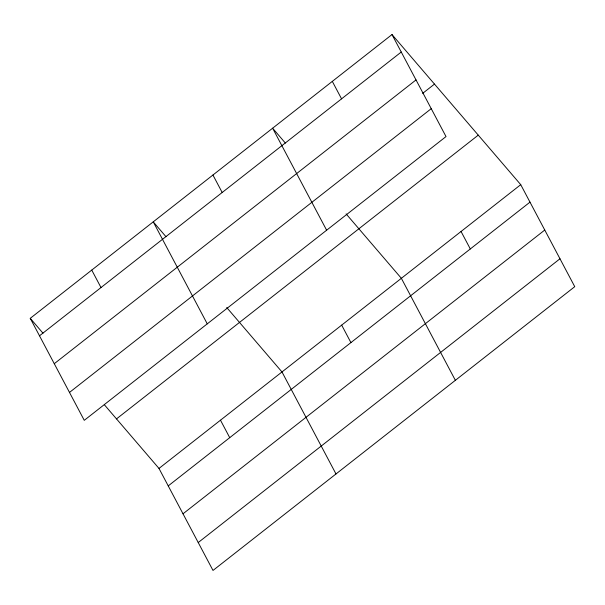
<?xml version="1.0" encoding="UTF-8"?>
<svg xmlns="http://www.w3.org/2000/svg" width="605" height="605" viewBox="0 0 605 605"><rect width="100%" height="100%" fill="white"/><g stroke="black" fill="none" stroke-linecap="round" stroke-linejoin="round"><path stroke-width="0.91" d="M392.002 34.561L446.014 136.571L84.261 420.331L30.25 318.328L392.002 34.561L520.739 184.669L574.75 286.672L212.998 570.439L158.986 468.429L104.347 404.722M39.499 335.798L401.251 52.03M54.269 363.696L416.021 79.928M422.698 93.344L434.488 84.095M69.492 392.433L431.236 108.673M116.508 418.894L478.26 135.134M158.986 468.429L520.739 184.669M168.235 485.898L529.988 202.138M183.012 513.796L544.765 230.036M198.228 542.541L559.98 258.774M285.371 143.067L272.621 128.207L326.632 230.21M346.113 213.89L401.365 278.308L455.368 380.318M165.989 236.706L153.246 221.846L207.258 323.856M226.731 307.529L281.983 371.954L335.994 473.957M30.25 318.328L42.993 333.189M461.055 231.488L470.304 248.957M332.311 81.38L341.56 98.849M341.674 325.127L350.923 342.596M212.937 175.026L222.186 192.496M220.485 420.195L229.734 437.665M91.748 270.087L100.997 287.556"/></g></svg>
